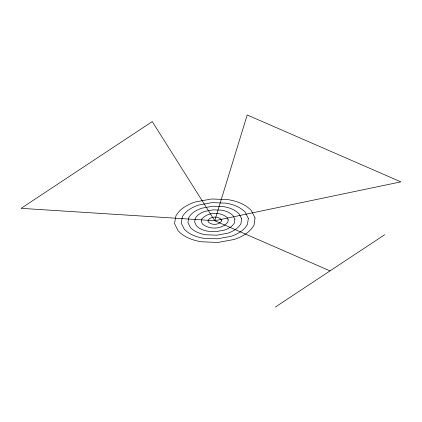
<?xml version="1.0" encoding="UTF-8"?>
<svg xmlns="http://www.w3.org/2000/svg" width="422" height="422" viewBox="0 0 422 422"><rect width="100%" height="100%" fill="white"/><g stroke="black" fill="none" stroke-linecap="round" stroke-linejoin="round"><path stroke-width="0.63" d="M214.756 220.711L247.208 114.963L400.9 181.866L214.756 220.711L21.1 208.341L152.258 121.583L214.756 220.711L330.025 270.887M275.376 307.037L384.674 234.737M221.471 220.242L221.302 221.455C218.374 225.084 212.187 225.279 208.663 222.415L208.041 221.181L208.294 219.883C211.232 216.333 217.362 216.169 220.848 219.007L221.471 220.242M228.186 219.778L227.848 222.194C221.998 229.452 209.618 229.848 202.571 224.119L201.326 221.65L201.827 219.055C207.708 211.95 219.962 211.628 226.941 217.304L228.186 219.778M234.896 219.308L234.395 222.932A15.915 14.443 19.8 0 1 230.127 227.4A23.468 21.306 19.8 0 1 224.304 230.122L216.349 231.578L208.13 231.251A23.468 21.306 19.8 0 1 201.642 229.389A14.986 13.604 19.8 0 1 196.478 225.823L194.616 222.114L195.365 218.227A14.986 13.604 19.8 0 1 199.384 214.023A23.468 21.306 19.8 0 1 205.203 211.301L213.163 209.845L221.381 210.172A23.468 21.306 19.8 0 1 227.869 212.034A14.986 13.604 19.8 0 1 233.034 215.605L234.896 219.308M241.611 218.839L240.941 223.676A21.216 19.259 19.8 0 1 235.249 229.631A31.291 28.406 19.8 0 1 227.49 233.26L216.882 235.196L205.92 234.764A31.291 28.406 19.8 0 1 197.269 232.279A19.982 18.141 19.8 0 1 190.385 227.521L187.901 222.584L188.898 217.404A19.982 18.141 19.8 0 1 194.262 211.791A31.291 28.406 19.8 0 1 202.022 208.162L212.63 206.226L223.586 206.659A31.291 28.406 19.8 0 1 232.242 209.143A19.982 18.141 19.8 0 1 239.126 213.901L241.611 218.839M248.326 218.369L247.492 224.414A26.523 24.075 19.8 0 1 240.371 231.863A39.114 35.511 19.8 0 1 230.67 236.394L217.409 238.82L203.715 238.277A39.114 35.511 19.8 0 1 192.896 235.17A24.977 22.672 19.8 0 1 184.293 229.225L181.186 223.053L182.436 216.576A24.977 22.672 19.8 0 1 189.14 209.56A39.114 35.511 19.8 0 1 198.836 205.029L212.102 202.602L225.796 203.151A39.114 35.511 19.8 0 1 236.615 206.252A24.977 22.672 19.8 0 1 245.219 212.197L248.326 218.369M255.041 217.905L254.039 225.158A31.824 28.891 19.8 0 1 245.493 234.094A46.942 42.611 19.8 0 1 233.857 239.532L217.942 242.444L201.505 241.79A46.942 42.611 19.8 0 1 188.523 238.061A29.973 27.208 19.8 0 1 178.2 230.929L174.471 223.518L175.974 215.747A29.973 27.208 19.8 0 1 184.018 207.334A46.942 42.611 19.8 0 1 195.655 201.89L211.57 198.984L228.007 199.638A46.942 42.611 19.8 0 1 240.988 203.362A29.973 27.208 19.8 0 1 251.312 210.494L255.041 217.905"/></g></svg>
